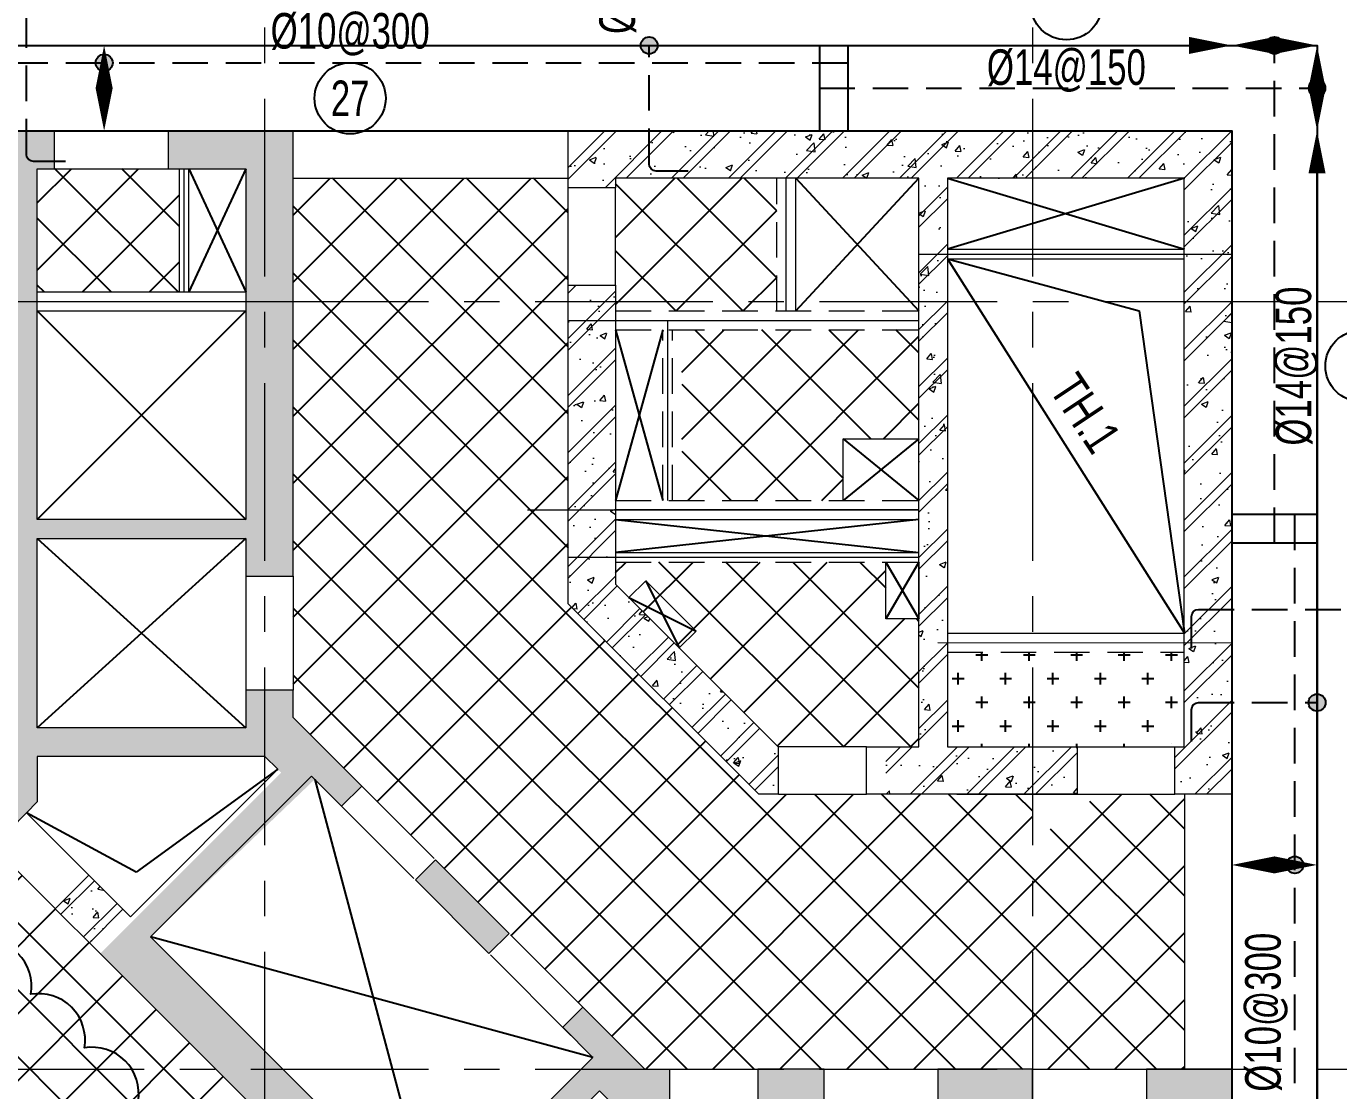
# Model space of a CAD drawing. Extents: x 475529 to 721982, y 1293854 to 1371032.
# Drawn here: x 663283 to 677128, y 1334061 to 1345291 of the extents above; entities that cross this region are included whole.
import ezdxf
from ezdxf.enums import TextEntityAlignment as Align

# ---------------------------------------------------------------- set-up
doc = ezdxf.new("R2010")
doc.units = 0
doc.header["$LTSCALE"] = 1500
doc.header["$MEASUREMENT"] = 0
doc.linetypes.add('CENTER', pattern=[2, 1.25, -0.25, 0.25, -0.25])
doc.linetypes.add('HIDDEN', pattern=[0.375, 0.25, -0.125])
for name, color, linetype, lineweight in [('CDC- COT', 3, 'Continuous', 0), ('CDC- DAM', 3, 'Continuous', 5), ('CDC- TRUC', 5, 'CENTER', 15), ('Dim', 8, 'Continuous', 15)]:
    doc.layers.add(name, color=color, linetype=linetype, lineweight=lineweight)
for name, color, linetype in [('CHI', 1, 'Continuous'), ('KCS_CHI', 1, 'Continuous'), ('KCS_HATCH', 253, 'Continuous'), ('KCS_STEEL_TOP', 4, 'HIDDEN'), ('KCS_TEXT', 2, 'Continuous'), ('KCS_TEXT_SOTHEP', 2, 'Continuous'), ('KCS_TEXT_THEP', 2, 'Continuous')]:
    doc.layers.add(name, color=color, linetype=linetype)
doc.layers.add('KCS_Change 13.08.2018', color=242, linetype='Continuous', plot=False)
doc.layers.add('KCS_KHONG_IN', color=87, linetype='Continuous', plot=False)
doc.styles.add('KCS_SMTEXT', font='arial.ttf', dxfattribs={"width": 0.7})
pattern_1 = [(50, (-50871.1, -527186.5), (717.2602, -62.7521), [75, -825]), (355, (-50871.1, -527186.5), (-138.7513, 752.1921), [60, -660]), (100.4514, (-50811.3, -527191.7), (578.5094, 689.4395), [63.7402, -701.1421]), (46.1842, (-50871.1, -526986.5), (1067.241, -165.519), [112.5, -1237.5]), (96.6356, (-50782.2, -527000.3), (934.6627, 974.118), [95.6103, -1051.713]), (351.1842, (-50871.1, -526986.5), (934.662, 974.1186), [90, -990]), (21, (-50771.1, -527036.5), (596.907, -402.6189), [75, -825]), (326, (-50771.1, -527036.5), (243.3153, 725.15), [60, -660]), (71.4514, (-50721.35, -527070.05), (840.2226, 322.5305), [63.7402, -701.1421]), (37.5, (-50871.1, -527186.5), (12.15986, 332.89385), [0, -652, 0, -670, 0, -662.5]), (7.5, (-50871.1, -527186.5), (263.06954, 394.4117), [0, -382, 0, -637, 0, -252.5]), (327.5, (-51094.1, -527186.5), (533.82244, -22.55487), [0, -250, 0, -780, 0, -1035]), (317.5, (-51194.1, -527186.5), (583.1862, 100.105), [0, -325, 0, -518, 0, -735]), (45, (-50871.1, -527186.5), (-300.5204, 300.5204), []), (45, (-50871.1, -527064), (-300.5204, 300.5204), [])]
pattern_2 = [(45, (-207129.37, 168841.7), (-353.5534, 353.5534), []), (135, (-207129.37, 168841.7), (-353.5534, -353.5534), [])]

# ---------------------------------------------------------------- blocks, each defined once
blk = doc.blocks.new('1212121212121121')
at = {"layer": 'CDC- COT'}
h = blk.add_hatch(dxfattribs=at)
h.set_pattern_fill('BT-01', color=8, scale=100, angle=-135, pattern_type=2)
h.set_pattern_definition([(275, (22823.9, 398727.23), (-551.552, -462.8071), [75, -825]), (220, (22823.9, 398727.2), (629.9922, -433.7681), [60, -660]), (325.4514, (22777.9, 398688.7), (78.4395, -896.5753), [63.7402, -701.1421]), (271.1842, (22965.3, 398585.8), (-871.693, -637.6138), [112.5, -1237.5]), (321.6356, (22892.7, 398532.7), (27.899, -1349.7117), [95.6103, -1051.713]), (216.1842, (22965.3, 398585.8), (27.9, -1349.7117), [90, -990]), (246, (22859.23, 398550.46), (-706.7716, -137.3825), [75, -825]), (191, (22859.2, 398550.46), (340.7086, -684.8084), [60, -660]), (296.4514, (22800.3, 398539), (-366.0636, -822.1906), [63.7402, -701.1421]), (262.5, (22823.88, 398727.23), (226.79319, -243.98982), [0, -652, 0, -670, 0, -662.5]), (232.5, (22823.88, 398727.23), (92.87294, -464.90945), [0, -382, 0, -637, 0, -252.5]), (192.5, (22981.56, 398884.92), (-393.41817, -361.52076), [0, -250, 0, -780, 0, -1035]), (182.5, (23052.27, 398955.63), (-341.59, -483.1598), [0, -325, 0, -518, 0, -735]), (270, (22823.88, 398727.23), (425, 2e-10), []), (270, (22910.5, 398640.6), (425, 2e-10), [])])
h.paths.add_polyline_path([(132095, 117944), (132095, 117644), (132985, 117644), (132985, 120844), (132485, 120844), (132485, 117944)])
h.paths.add_polyline_path([(124685, 120836), (124185, 120844), (124185, 117644), (125495, 117644), (125495, 117944), (124685, 117944)])
h = blk.add_hatch(dxfattribs=at)
h.set_pattern_fill('BT-01', color=8, scale=100, angle=-135, pattern_type=2)
h.set_pattern_definition([(275, (424734.6, 67625.5), (-551.552, -462.8071), [75, -825]), (220, (424734.6, 67625.5), (629.9922, -433.7681), [60, -660]), (325.4514, (424688.64, 67586.95), (78.4395, -896.5753), [63.7402, -701.1421]), (271.1842, (424876, 67484.1), (-871.693, -637.6138), [112.5, -1237.5]), (321.6356, (424803.4, 67431), (27.899, -1349.7117), [95.6103, -1051.713]), (216.1842, (424876, 67484.1), (27.9, -1349.7117), [90, -990]), (246, (424769.96, 67448.75), (-706.7716, -137.3825), [75, -825]), (191, (424769.96, 67448.75), (340.7086, -684.8084), [60, -660]), (296.4514, (424711.06, 67437.3), (-366.0636, -822.1906), [63.7402, -701.1421]), (262.5, (424734.6, 67625.52), (226.79319, -243.98982), [0, -652, 0, -670, 0, -662.5]), (232.5, (424734.6, 67625.52), (92.87294, -464.90945), [0, -382, 0, -637, 0, -252.5]), (192.5, (424892.29, 67783.2), (-393.41817, -361.52076), [0, -250, 0, -780, 0, -1035]), (182.5, (424963, 67853.9), (-341.59, -483.1598), [0, -325, 0, -518, 0, -735]), (270, (424734.6, 67625.52), (425, 2e-10), []), (270, (424821.2, 67538.9), (425, 2e-10), [])])
h.paths.add_polyline_path([(129785, 117944), (129395, 117944), (129395, 117644), (130895, 117644), (130895, 117944), (130085, 117944), (130085, 120844), (129785, 120844)])
h.paths.add_polyline_path([(127085, 117944), (126695, 117944), (126695, 117644), (128195, 117644), (128195, 117944), (127441, 117944), (127385, 117944), (127385, 120844), (127110, 120844)])
h = blk.add_hatch(dxfattribs=at)
h.set_pattern_fill('BT-01', color=8, scale=100, angle=-135, pattern_type=2)
h.set_pattern_definition([(275, (419685.1, 69532.4), (-551.552, -462.8071), [75, -825]), (220, (419685.1, 69532.4), (629.9922, -433.7681), [60, -660]), (325.4514, (419639.15, 69493.86), (78.4395, -896.5753), [63.7402, -701.1421]), (271.1842, (419826.5, 69391), (-871.693, -637.6138), [112.5, -1237.5]), (321.6356, (419753.9, 69337.9), (27.899, -1349.7117), [95.6103, -1051.713]), (216.1842, (419826.5, 69391), (27.9, -1349.7117), [90, -990]), (246, (419720.46, 69355.65), (-706.7716, -137.3825), [75, -825]), (191, (419720.5, 69355.65), (340.7086, -684.8084), [60, -660]), (296.4514, (419661.6, 69344.2), (-366.0636, -822.1906), [63.7402, -701.1421]), (262.5, (419685.1, 69532.42), (226.79319, -243.98982), [0, -652, 0, -670, 0, -662.5]), (232.5, (419685.1, 69532.42), (92.87294, -464.90945), [0, -382, 0, -637, 0, -252.5]), (192.5, (419842.8, 69690.1), (-393.41817, -361.52076), [0, -250, 0, -780, 0, -1035]), (182.5, (419913.5, 69760.8), (-341.59, -483.1598), [0, -325, 0, -518, 0, -735]), (270, (419685.1, 69532.42), (425, 2e-10), []), (270, (419771.73, 69445.8), (425, 2e-10), [])])
h.paths.add_polyline_path([(124685, 119794), (124685, 119594), (125230, 119594), (125230, 119794)])
h = blk.add_hatch(dxfattribs=at)
h.set_pattern_fill('BT-01', color=8, scale=100, angle=-135, pattern_type=2)
h.set_pattern_definition([(275, (421791.76, 69538.77), (-551.552, -462.8071), [75, -825]), (220, (421791.8, 69538.8), (629.9922, -433.7681), [60, -660]), (325.4514, (421745.8, 69500.2), (78.4395, -896.5753), [63.7402, -701.1421]), (271.1842, (421933.2, 69397.35), (-871.693, -637.6138), [112.5, -1237.5]), (321.6356, (421860.5, 69344.2), (27.899, -1349.7117), [95.6103, -1051.713]), (216.1842, (421933.2, 69397.3), (27.9, -1349.7117), [90, -990]), (246, (421827.1, 69362), (-706.7716, -137.3825), [75, -825]), (191, (421827.1, 69362), (340.7086, -684.8084), [60, -660]), (296.4514, (421768.2, 69350.54), (-366.0636, -822.1906), [63.7402, -701.1421]), (262.5, (421791.76, 69538.77), (226.79319, -243.98982), [0, -652, 0, -670, 0, -662.5]), (232.5, (421791.76, 69538.77), (92.87294, -464.90945), [0, -382, 0, -637, 0, -252.5]), (192.5, (421949.45, 69696.45), (-393.41817, -361.52076), [0, -250, 0, -780, 0, -1035]), (182.5, (422020.16, 69767.16), (-341.59, -483.1598), [0, -325, 0, -518, 0, -735]), (270, (421791.76, 69538.77), (425, 2e-10), []), (270, (421878.4, 69452.15), (425, 2e-10), [])])
h.paths.add_polyline_path([(127385, 119794), (127435, 119794), (127121, 119794), (127085, 119794), (126960, 119794), (126960, 119594), (127085, 119594), (127147, 119594), (127329, 119594), (127385, 119594), (127930, 119594), (127930, 119794)])
h = blk.add_hatch(dxfattribs=at)
h.set_pattern_fill('BT-01', color=8, scale=100, angle=-135, pattern_type=2)
h.set_pattern_definition([(275, (424527.54, 69533.95), (-551.552, -462.8071), [75, -825]), (220, (424527.54, 69533.95), (629.9922, -433.7681), [60, -660]), (325.4514, (424481.6, 69495.4), (78.4395, -896.5753), [63.7402, -701.1421]), (271.1842, (424669, 69392.5), (-871.693, -637.6138), [112.5, -1237.5]), (321.6356, (424596.3, 69339.4), (27.899, -1349.7117), [95.6103, -1051.713]), (216.1842, (424669, 69392.5), (27.9, -1349.7117), [90, -990]), (246, (424562.9, 69357.2), (-706.7716, -137.3825), [75, -825]), (191, (424562.9, 69357.2), (340.7086, -684.8084), [60, -660]), (296.4514, (424504, 69345.7), (-366.0636, -822.1906), [63.7402, -701.1421]), (262.5, (424527.54, 69533.95), (226.79319, -243.98982), [0, -652, 0, -670, 0, -662.5]), (232.5, (424527.54, 69533.95), (92.87294, -464.90945), [0, -382, 0, -637, 0, -252.5]), (192.5, (424685.22, 69691.63), (-393.41817, -361.52076), [0, -250, 0, -780, 0, -1035]), (182.5, (424755.93, 69762.34), (-341.59, -483.1598), [0, -325, 0, -518, 0, -735]), (270, (424527.54, 69533.95), (425, 2e-10), []), (270, (424614.16, 69447.33), (425, 2e-10), [])])
h.paths.add_polyline_path([(129785, 119594), (129785, 119553), (130085, 119553), (130085, 119594), (130630, 119594), (130630, 119794), (130085, 119794), (130085, 119835), (129785, 119835), (129785, 119794), (129660, 119794), (129660, 119594)])
h = blk.add_hatch(dxfattribs=at)
h.set_pattern_fill('BT-01', color=8, scale=100, angle=-135, pattern_type=2)
h.set_pattern_definition([(275, (426917.23, 69507.64), (-551.552, -462.8071), [75, -825]), (220, (426917.2, 69507.64), (629.9922, -433.7681), [60, -660]), (325.4514, (426871.3, 69469.1), (78.4395, -896.5753), [63.7402, -701.1421]), (271.1842, (427058.65, 69366.2), (-871.693, -637.6138), [112.5, -1237.5]), (321.6356, (426986, 69313.1), (27.899, -1349.7117), [95.6103, -1051.713]), (216.1842, (427058.7, 69366.2), (27.9, -1349.7117), [90, -990]), (246, (426952.6, 69330.86), (-706.7716, -137.3825), [75, -825]), (191, (426952.6, 69330.9), (340.7086, -684.8084), [60, -660]), (296.4514, (426893.7, 69319.4), (-366.0636, -822.1906), [63.7402, -701.1421]), (262.5, (426917.23, 69507.64), (226.79319, -243.98982), [0, -652, 0, -670, 0, -662.5]), (232.5, (426917.23, 69507.64), (92.87294, -464.90945), [0, -382, 0, -637, 0, -252.5]), (192.5, (427074.92, 69665.33), (-393.41817, -361.52076), [0, -250, 0, -780, 0, -1035]), (182.5, (427145.63, 69736.04), (-341.59, -483.1598), [0, -325, 0, -518, 0, -735]), (270, (426917.23, 69507.64), (425, 2e-10), []), (270, (427003.85, 69421), (425, 2e-10), [])])
h.paths.add_polyline_path([(132985, 119809), (132985, 119527), (133077, 119527), (133077, 119809)])
h.paths.add_polyline_path([(132485, 119594), (132485, 119794), (132360, 119794), (132360, 119594)])
for p, q in [((124685, 120844), (124185, 120844)), ((127085, 120844), (127085, 119794)), ((127385, 120844), (127085, 120844)), ((127385, 120844), (127385, 119794)), ((129785, 120844), (129785, 119794)), ((130085, 120844), (129785, 120844)), ((130085, 120844), (130085, 119794)), ((132485, 120844), (132985, 120844)), ((124685, 119794), (125230, 119794)), ((125230, 119794), (125230, 119594)), ((126960, 119795), (126960, 119594)), ((126960, 119794), (127085, 119794)), ((127385, 119794), (127930, 119794)), ((127930, 119794), (127930, 119594)), ((129660, 119794), (129785, 119794)), ((129660, 119794), (129660, 119594)), ((130085, 119794), (130630, 119794)), ((130630, 119794), (130630, 119594)), ((132360, 119794), (132485, 119794)), ((132360, 119794), (132360, 119594)), ((124685, 119594), (125230, 119594)), ((126960, 119594), (127085, 119594)), ((127085, 119594), (127085, 117944)), ((127385, 119594), (127385, 117944)), ((127385, 119594), (127930, 119594)), ((129660, 119594), (129785, 119594)), ((129785, 119594), (129785, 117944)), ((130085, 119594), (130085, 117944)), ((130085, 119594), (130630, 119594)), ((132360, 119594), (132485, 119594)), ((129785, 117944), (129395, 117944)), ((130895, 117944), (130085, 117944)), ((124685, 117644), (124185, 117644))]:
    blk.add_line(p, q, dxfattribs=at)
for points in [[(124685, 119594), (124685, 117944), (125495, 117944), (125495, 117644), (124685, 117644), (124185, 117644), (124185, 120844)], [(124685, 120844), (124685, 119794)], [(132985, 120844), (132985, 117644), (132095, 117644), (132095, 117944), (132485, 117944), (132485, 119594)], [(132485, 119794), (132485, 120844)], [(127441, 117944), (128195, 117944), (128195, 117644), (126695, 117644), (126695, 117944), (127085, 117944)], [(127385, 117944), (127441, 117944)], [(130281, 117944), (130895, 117944), (130895, 117644), (129395, 117644), (129395, 117944), (129785, 117944)], [(130085, 117944), (130281, 117944)]]:
    blk.add_lwpolyline(points, dxfattribs=at)
blk = doc.blocks.new('cot vach loi tang 3 new')
at = {"layer": 'CDC- COT'}
h = blk.add_hatch(dxfattribs=at)
h.set_pattern_fill('BT-01', color=8, scale=100, pattern_type=2)
h.set_pattern_definition(pattern_1)
h.paths.add_polyline_path([(77272, -250323), (77484, -250111), (76707, -249334), (76495, -249546)], flags=17)
h.paths.add_polyline_path([(82007, -251543), (82007, -252043), (83007, -252043), (83007, -251543)])
h.paths.add_polyline_path([(67107, -241943), (69407, -241943), (69407, -244593), (68807, -244593), (68807, -244893), (70157, -244893), (70157, -244593), (69707, -244593), (69707, -241943), (69957, -241943), (69957, -241643), (66507, -241643), (66507, -244893), (67557, -244893), (67557, -244593), (67107, -244593), (67107, -244593)])
h.paths.add_polyline_path([(74707, -242043), (74707, -245743), (72507, -245743), (72507, -242043), (72687, -242043), (72687, -241643), (69976, -241643), (69969, -241943), (72007, -241943), (72007, -244593), (71407, -244593), (71407, -244893), (72007, -244893), (72007, -248517), (71686, -248839), (72040, -249192), (72507, -248724), (72507, -248243), (74909, -248243), (75080, -248414), (73171, -250323), (76530, -253682), (78439, -251773), (78709, -252043), (79177, -252043), (79177, -251543), (78916, -251543), (78262, -250889), (78050, -251101), (78368, -251419), (76671, -253117), (73701, -250147), (75434, -248485), (75717, -248768), (75929, -248556), (75207, -247834), (75207, -247543), (74707, -247543), (74707, -247943), (72507, -247943), (72507, -245943), (74707, -245943), (74707, -246343), (75207, -246343), (75207, -241643), (73887, -241643), (73887, -242043)])
h.paths.add_polyline_path([(78156, -254743), (84807, -254743), (84807, -255343), (85107, -255343), (85107, -251543), (84207, -251543), (84207, -252043), (84607, -252043), (84607, -254243), (80407, -254243), (80407, -252043), (80807, -252043), (80807, -251543), (80107, -251543), (80107, -254243), (77798, -254243), (77541, -253986), (77187, -254340), (77909, -255061)])
h = blk.add_hatch(dxfattribs=at)
h.set_pattern_fill('BT-01', color=8, scale=100, pattern_type=2)
h.set_pattern_definition(pattern_1)
h.paths.add_polyline_path([(81807, -248143), (81457, -248143), (81457, -248643), (83477, -248643), (83477, -248143), (82107, -248143), (82107, -242143), (84607, -242143), (84607, -248143), (84507, -248143), (84507, -248643), (85107, -248643), (85107, -241643), (78107, -241643), (78107, -242243), (78607, -242243), (78607, -242143), (81807, -242143)])
h.paths.add_polyline_path([(80324, -248643), (80324, -248143), (78607, -246426), (78607, -243273), (78107, -243273), (78107, -246633), (80117, -248643)], flags=17)
h = blk.add_hatch(dxfattribs=at)
h.set_pattern_fill('BT-01', color=8, scale=100, pattern_type=2)
h.set_pattern_definition(pattern_1)
h.paths.add_polyline_path([(73051, -249496), (72697, -249850), (73136, -250288), (73489, -249935)])
for p, q in [((73051, -249496), (72697, -249850)), ((73489, -249935), (73051, -249496)), ((72697, -249850), (73136, -250288))]:
    blk.add_line(p, q, dxfattribs=at)
for points in [[(73701, -250147), (75399, -248450), (75717, -248768), (75929, -248556), (75207, -247834), (75207, -247543), (74707, -247543), (74707, -247943), (72507, -247943), (72507, -245943), (74707, -245943), (74707, -246343), (75207, -246343), (75207, -241643), (73887, -241643), (73887, -242043), (74707, -242043), (74707, -243443), (74707, -243443), (74707, -243743), (74707, -243743), (74707, -245743), (72507, -245743), (72507, -243743), (72507, -243743), (72507, -243443), (72507, -243443), (72507, -242043), (72687, -242043), (72687, -241643), (71157, -241643)], [(83477, -248643), (81254, -248643), (81254, -248143), (81807, -248143), (81807, -242143), (78607, -242143), (78607, -242243), (78107, -242243), (78107, -241643), (85107, -241643), (85107, -248643), (84507, -248643), (84507, -248143), (84607, -248143), (84607, -242143), (82107, -242143), (82107, -248143), (83477, -248143)], [(83477, -248143), (83477, -248643), (81254, -248643), (81254, -248143), (81807, -248143), (81807, -242143), (78607, -242143), (78607, -242243), (78107, -242243), (78107, -241643), (85107, -241643), (85107, -248643), (84507, -248643), (84507, -248143), (84607, -248143), (84607, -242143), (82107, -242143), (82107, -248143), (83477, -248143)], [(73489, -249935), (75045, -248379), (74909, -248243), (72507, -248243), (72507, -248724), (72393, -248839), (72393, -248839), (72040, -249192)], [(76495, -249546), (76707, -249334), (77484, -250111), (77272, -250323), (76495, -249546)], [(73701, -250147), (76671, -253117), (78368, -251419), (78050, -251101), (78262, -250889), (78916, -251543), (79177, -251543), (79177, -252043), (78709, -252043), (78439, -251773), (76530, -253682), (73136, -250288)], [(85107, -254743), (85107, -254714), (85107, -251543), (84207, -251543), (84207, -252043), (84607, -252043), (84607, -254243), (80407, -254243), (80407, -252043), (80807, -252043), (80807, -251543), (80107, -251543), (80107, -252043), (80107, -254243), (77949, -254243), (77798, -254243), (77541, -253986), (77187, -254340), (77909, -255061)]]:
    blk.add_lwpolyline(points, dxfattribs=at)
for points in [[(80324, -248643), (80117, -248643), (78107, -246633), (78107, -243273), (78607, -243273), (78607, -246426), (80324, -248143), (80324, -248143)], [(80324, -248643), (80117, -248643), (78107, -246633), (78107, -243273), (78607, -243273), (78607, -246426), (80324, -248143), (80324, -248143)], [(82007, -251543), (82007, -252043), (83007, -252043), (83007, -251543)], [(82007, -251543), (82007, -252043), (83007, -252043), (83007, -251543)]]:
    blk.add_lwpolyline(points, close=True, dxfattribs=at)
at = {"layer": 'KCS_Change 13.08.2018'}
blk.add_lwpolyline([(72353, -261075, 0.520567), (72929, -261596, 0.520567), (73484, -261020, 0.520567), (74039, -260444, 0.520567), (74594, -259868, 0.520567), (75149, -259292, 0.520567), (75704, -258716, 0.520567), (76259, -258140, 0.520567), (76814, -257564, 0.520567), (77369, -256988, 0.520567), (77924, -256411, 0.520567), (77530, -255844, 0.520567), (76964, -255278, 0.520567), (76398, -254713, 0.520567), (75833, -254147, 0.520567), (75267, -253581, 0.520567), (74701, -253016, 0.520567), (74136, -252450, 0.520567), (73570, -251884, 0.520567), (73004, -251319, 0.520567), (72439, -250753, 0.520567), (71873, -250187, 0.520567)], format="xyb", dxfattribs=at)
at = {"rotation": 134.9999999999783}
blk.add_blockref('1212121212121121', (247211, -261383), dxfattribs=at)
blk = doc.blocks.new('MBT04')
at = {"layer": 'KCS_HATCH'}
h = blk.add_hatch(dxfattribs=at)
h.set_pattern_fill('ANSI37', color=164, scale=4000)
h.set_pattern_definition(pattern_2)
h.paths.add_polyline_path([(30300, 32499.3), (31800, 32499.3), (31800, 33799.3), (31720, 33799.3), (30480, 33799.3), (30300, 33799.3)])
h = blk.add_hatch(dxfattribs=at)
h.set_pattern_fill('ANSI37', color=164, scale=4000)
h.set_pattern_definition(pattern_2)
h.paths.add_polyline_path([(35900, 33599.3), (35900, 33699.3), (33000, 33699.3), (33000, 32399.3), (35900, 32399.3), (35900, 32399.3)])
h.paths.add_polyline_path([(40800, 26696.4), (37406.1, 24299.3), (37800, 24299.3), (38550, 24299.3), (39850, 24299.3), (40800, 24299.3)])
h.paths.add_polyline_path([(42400, 27199.3), (42300, 27199.3), (41512, 27199.3), (40800, 26696.4), (40800, 24299.3), (42050, 24299.3), (42400, 24299.3)])
h.paths.add_polyline_path([(33000, 28007.9), (34485.1, 26522.8), (35291.2, 25716.7), (36139.8, 24868.2), (36139.8, 24868.2), (36708.7, 24299.3), (37406.1, 24299.3), (40800, 26696.4), (40800, 27199.3), (37909.9, 27199.3), (35900, 29209.2), (35900, 32399.3), (33000, 32399.3)])
h = blk.add_hatch(dxfattribs=at)
h.set_pattern_fill('ANSI37', color=164, scale=4000)
h.set_pattern_definition([(45, (-207029.37, 168841.7), (-353.5534, 353.5534), []), (135, (-207029.37, 168841.7), (-353.5534, -353.5534), [])])
h.paths.add_polyline_path([(38200, 32299.3), (38200, 32399.3), (36400, 32399.3), (36400, 32299.3)])
h.paths.add_polyline_path([(38100, 32399.3), (38100, 33699.3), (36400, 33699.3), (36400, 32399.3)])
h.paths.add_polyline_path([(37100, 30299.3), (38800, 30299.3), (38800, 30949.3), (39600, 30949.3), (39600, 32099.3), (37100, 32099.3)])
h.paths.add_polyline_path([(39250, 29049.3), (39250, 29649.3), (36400, 29649.3), (36400, 29416.3), (38117, 27699.3), (39600, 27699.3), (39600, 29049.3)])
h = blk.add_hatch(dxfattribs=at)
h.set_pattern_fill('CROSS', color=164, scale=1000)
h.set_pattern_definition([(0, (-28948.7, -1500091.45), (250, 250), [125, -375]), (90, (-28886.2, -1500153.95), (-250, 250), [125, -375])])
h.paths.add_polyline_path([(42400, 28699.3), (40800, 28699.3), (40800, 27699.3), (42219.9, 27699.3), (42400, 27826.5)])
h.paths.add_polyline_path([(40800, 28699.3), (39900, 28699.3), (39900, 27699.3), (40800, 27699.3)])
h = blk.add_hatch(dxfattribs=at)
h.set_pattern_fill('ANSI37', color=164, scale=4000)
h.set_pattern_definition([(45, (-207129.37, 171101.7), (-353.5534, 353.5534), []), (135, (-207129.37, 171101.7), (-353.5534, -353.5534), [])])
h.paths.add_polyline_path([(30963.7, 25518.7), (30490, 25992.5), (29832.4, 26650.1), (28135.3, 24953), (28559.6, 24528.8), (28718.4, 24370), (32141.9, 24340.5)])
h.paths.add_polyline_path([(32788.2, 23694.3), (32141.9, 24340.5), (28718.4, 24370), (29478.8, 23609.5), (30473.6, 22614.7), (31092.1, 21996.2), (32700, 23235.3)])
h.paths.add_polyline_path([(32788.2, 23694.3), (32700, 23235.3), (33008.5, 23474)])
h.paths.add_polyline_path([(34322.5, 22160), (33008.5, 23474), (32700, 23235.3), (32770.7, 20317.6), (33261.8, 19826.5), (33650.8, 19437.6), (35347.8, 21134.7), (34872.4, 21610)])
h.paths.add_polyline_path([(32700, 23235.3), (31092.1, 21996.2), (31307.6, 21780.7), (32307.2, 20781.1), (32770.7, 20317.6)])
at = {"layer": 'CDC- DAM'}
for p, q in [((30480, 34199.3), (31680, 34199.3)), ((33000, 34199.3), (35900, 34199.3)), ((30480, 33799.3), (31680, 33799.3)), ((31800, 32499.3), (31800, 33799.3)), ((31900, 32499.3), (31900, 33799.3)), ((33000, 33699.3), (35900, 33699.3)), ((38300, 32299.3), (38300, 33699.3)), ((35900, 32569.3), (35900, 33599.3)), ((36400, 32569.3), (36400, 33599.3)), ((39900, 32949.3), (42400, 32949.3)), ((39900, 32849.3), (42400, 32849.3)), ((30300, 32499.3), (32500, 32499.3)), ((30300, 32299.3), (32500, 32299.3)), ((38800, 30949.3), (39600, 30949.3)), ((38800, 30299.3), (38800, 30949.3)), ((36400, 30099.3), (39600, 30099.3)), ((36400, 29749.3), (39600, 29749.3)), ((32500, 29499.3), (32500, 28299.3)), ((33000, 29499.3), (33000, 28299.3)), ((36541.4, 29274.8), (36718.2, 29451.6)), ((36718.2, 29451.6), (37248.5, 28921.3)), ((37071.8, 28744.5), (37248.5, 28921.3)), ((39900, 28899.3), (42400, 28899.3)), ((39047, 27699.3), (38117, 27699.3)), ((40000, 27699.3), (42300, 27699.3)), ((33636.6, 27371.3), (34485.1, 26522.8)), ((33424.5, 27159.2), (34273, 26310.7)), ((38117, 27199.3), (39047, 27199.3)), ((40000, 27199.3), (42300, 27199.3)), ((42400, 27199.3), (42400, 24299.3)), ((42900, 27199.3), (42900, 24299.3)), ((30185.9, 27003.6), (30843.5, 26346)), ((29832.4, 26650.1), (30490, 25992.5)), ((35291.2, 25716.7), (36139.8, 24868.2)), ((35079.1, 25504.6), (35927.6, 24656)), ((36970, 24299.3), (37900, 24299.3)), ((38600, 24299.3), (39800.7, 24299.3)), ((40800, 24299.3), (42000, 24299.3))]:
    blk.add_line(p, q, dxfattribs=at)
at = {"layer": 'CDC- DAM', "linetype": 'HIDDEN'}
for p, q in [((38100, 32299.3), (38100, 33699.3)), ((36400, 32299.3), (39600, 32299.3)), ((36400, 32099.3), (39600, 32099.3)), ((36900, 30299.3), (36900, 32099.3)), ((37000, 30299.3), (37000, 32099.3)), ((36400, 30299.3), (39600, 30299.3)), ((36400, 29649.3), (39600, 29649.3)), ((39900, 28699.3), (42400, 28699.3))]:
    blk.add_line(p, q, dxfattribs=at)
at = {"layer": 'CDC- DAM'}
blk.add_lwpolyline([(39250, 29649.3), (39600, 29649.3), (39600, 29049.3), (39250, 29049.3)], close=True, dxfattribs=at)
at = {"layer": 'CDC- TRUC'}
for p, q in [((40800, -3337), (40800, 53925.2)), ((32700, -3337), (32700, 53023.7)), ((-3448.4, 32400), (62778.1, 32400)), ((-3448.4, 24300), (62778.1, 24300))]:
    blk.add_line(p, q, dxfattribs=at)
at = {"layer": 'CDC- TRUC', "ltscale": 5}
for p, q in [((31850, 32499.3), (31850, 33799.3)), ((38200, 32299.3), (38200, 33699.3)), ((39600, 32899.3), (42900, 32899.3)), ((30300, 32399.3), (33050.1, 32399.3)), ((35900, 32199.3), (39600, 32199.3)), ((36950, 30299.3), (36950, 32199.3)), ((35470.4, 30199.3), (39600, 30199.3)), ((39600, 30199.3), (36400, 30199.3)), ((39600, 29699.3), (35900, 29699.3)), ((39800, 28799.3), (42900, 28798))]:
    blk.add_line(p, q, dxfattribs=at)
at = {"layer": 'CHI', "color": 1}
for p, q in [((31900, 33799.3), (32500, 32499.3)), ((32500, 33799.3), (31900, 32499.3)), ((38300, 33699.3), (39600, 32299.3)), ((38300, 32299.3), (39600, 33699.3)), ((39900, 33699.3), (42400, 32949.3)), ((42400, 33699.3), (39900, 32949.3)), ((39900, 32849.3), (41921.6, 32299.7)), ((39900, 32849.3), (42400, 28899.3)), ((32500, 32299.3), (30300, 30099.3)), ((30300, 32299.3), (32500, 30099.3)), ((41921.6, 32299.7), (42400, 28899.3)), ((36900, 32099.3), (36400, 30299.3)), ((36400, 32099.3), (36900, 30299.3)), ((38800, 30949.3), (39600, 30299.3)), ((39600, 30949.3), (38800, 30299.3)), ((36400, 30099.3), (39600, 29749.3)), ((39600, 30099.3), (36400, 29749.3)), ((30300, 29899.3), (32500, 27899.3)), ((32500, 29899.3), (30300, 27899.3)), ((39250, 29649.3), (39600, 29049.3)), ((39600, 29649.3), (39250, 29049.3)), ((36718.2, 29451.6), (37071.8, 28744.5)), ((36541.4, 29274.8), (37248.5, 28921.3)), ((32837.6, 27463.3), (31344.2, 26379)), ((33226.5, 27357.2), (34463.9, 22725.6)), ((31344.2, 26379), (30185.9, 27003.6)), ((36161, 24422.7), (31494.1, 25695.5))]:
    blk.add_line(p, q, dxfattribs=at)
blk.add_blockref('cot vach loi tang 3 new', (-42207.4, 275842.2))
at = {"layer": 'KCS_TEXT', "color": 2, "style": 'KCS_SMTEXT', "width": 0.75}
blk.add_text('TH.1', height=375, rotation=303.67817, dxfattribs=at).set_placement((41199.8, 31117), align=Align.CENTER)
blk = doc.blocks.new('KCS_MuiTenRaiThep')
blk.add_lwpolyline([(0, 0, 0, 1.2, 0), (3, 0, 1.2, 1.2, 0)], format="xyseb")
blk = doc.blocks.new('KCS_ChamRaiThep')
h = blk.add_hatch(color=256)
h.dxf.hatch_style = 1
h.paths.add_polyline_path([(0.6, 0, 1), (-0.6, 0, 1)])
blk.add_circle((0, 0), 0.6)

msp = doc.modelspace()

# ---------------------------------------------------------------- linework, layer by layer
at = {"layer": 'KCS_CHI', "color": 1}
for points in [[(657729.8, 1345088.8), (675669.8, 1345088.8)], [(676329.8, 1345088.6), (676569.8, 1345088.6)], [(664104.6, 1344519), (664104.6, 1344759.1)], [(676899.8, 1344519), (676899.8, 1344758.8)], [(676899.3, 1325919), (676899.3, 1343859)], [(676329.8, 1336443.2), (676569.3, 1336443.2)]]:
    msp.add_lwpolyline(points, dxfattribs=at)
at = {"layer": 'KCS_KHONG_IN'}
for p, q in [((671649.8, 1345089), (671649.8, 1344189)), ((671949.8, 1345089), (671949.8, 1344189)), ((676899.8, 1340139.1), (675999.8, 1340139.1)), ((676899.8, 1339839), (675999.8, 1339839))]:
    msp.add_line(p, q, dxfattribs=at)
for points in [[(656499.8, 1334289), (656499.8, 1345089), (676899.8, 1345089), (676899.8, 1324689), (666099.8, 1324689)], [(657399.8, 1334289), (657399.8, 1344189), (675999.8, 1344189), (675999.8, 1325589), (666099.8, 1325589)]]:
    msp.add_lwpolyline(points, dxfattribs=at)
at = {"layer": 'KCS_STEEL_TOP'}
for points in [[(663697.4, 1343864.1), (663359.9, 1343864.1), (663331.2, 1343869.8), (663306.8, 1343886), (663290.6, 1343910.3), (663284.9, 1343939.1), (663284.9, 1358239), (663290.6, 1358267.8), (663306.8, 1358292.1), (663331.2, 1358308.3), (663359.9, 1358314), (663697.4, 1358314)], [(670266, 1343764.1), (669928.5, 1343764.1), (669899.8, 1343769.8), (669875.5, 1343786), (669859.2, 1343810.3), (669853.5, 1343839.1), (669853.5, 1345089)], [(676449.8, 1339839), (676449.8, 1345089)], [(661449.8, 1344905.8), (671949.8, 1344905.8)], [(671649.8, 1344639.1), (676899.8, 1344639.1)], [(676665.7, 1329639.1), (676665.7, 1340139.1)], [(675574.8, 1338726.6), (675574.8, 1339064.1), (675580.5, 1339092.8), (675596.8, 1339117.1), (675621.1, 1339133.3), (675649.8, 1339139.1), (690049.8, 1339139.1), (690078.5, 1339133.3), (690102.9, 1339117.1), (690119.1, 1339092.8), (690124.8, 1339064.1), (690124.8, 1338726.6)], [(675574.8, 1337743.6), (675574.8, 1338081.1), (675580.5, 1338109.8), (675596.8, 1338134.1), (675621.1, 1338150.4), (675649.8, 1338156.1), (676899.8, 1338156.1)]]:
    msp.add_lwpolyline(points, dxfattribs=at)
at = {"layer": 'KCS_TEXT_SOTHEP', "color": 1}
for centre in [(674255.3, 1345523.4), (666699.8, 1344530.8), (677362.5, 1341706.2)]:
    msp.add_circle(centre, 375, dxfattribs=at)

# ---------------------------------------------------------------- block references
at = {"layer": 'Dim'}
msp.add_blockref('MBT04', (633099.8, 1309989), dxfattribs=at)
at = {"layer": 'KCS_CHI', "yscale": 150, "zscale": 150}
for name, p, xscale, rotation in [('KCS_MuiTenRaiThep', (664104.6, 1345089), 150, 270), ('KCS_MuiTenRaiThep', (675999.8, 1345088.8), 150, 179.9999999999998), ('KCS_MuiTenRaiThep', (676899.8, 1345088.6), 150, 179.9999999999998), ('KCS_MuiTenRaiThep', (676899.8, 1345088.8), -150, 90), ('KCS_ChamRaiThep', (664104.6, 1344905.8), 150, 90.0000000000002), ('KCS_MuiTenRaiThep', (664104.6, 1344189), 150, 90.0000000000002), ('KCS_ChamRaiThep', (676899.8, 1344639.1), -150, 269.9999999999998), ('KCS_MuiTenRaiThep', (676899.8, 1344189), -150, 269.9999999999998), ('KCS_MuiTenRaiThep', (676899.3, 1344189), 150, 270), ('KCS_ChamRaiThep', (676899.3, 1338156.1), 150, 90.0000000000002), ('KCS_MuiTenRaiThep', (676899.3, 1336443.2), 150, 179.9999999999998)]:
    msp.add_blockref(name, p, dxfattribs=dict(at, xscale=xscale, rotation=rotation))
at = {"layer": 'KCS_CHI', "xscale": 150, "yscale": 150, "zscale": 150}
for name, p in [('KCS_ChamRaiThep', (669853.5, 1345088.8)), ('KCS_MuiTenRaiThep', (675999.8, 1345088.6)), ('KCS_ChamRaiThep', (676449.8, 1345088.6)), ('KCS_MuiTenRaiThep', (675999.8, 1336443.2)), ('KCS_ChamRaiThep', (676665.7, 1336443.2))]:
    msp.add_blockref(name, p, dxfattribs=at)

# ---------------------------------------------------------------- texts
at = {"layer": 'KCS_TEXT_SOTHEP', "style": 'KCS_SMTEXT', "width": 0.7}
msp.add_text('27', height=375, dxfattribs=at).set_placement((666699.8, 1344530.8), align=Align.MIDDLE_CENTER)
at = {"layer": 'KCS_TEXT_THEP', "style": 'KCS_SMTEXT', "width": 0.7}
for s, p in [('%%C14@150', (669703.5, 1346048.9)), ('%%C14@150', (676837.5, 1341706.2)), ('%%C10@300', (676515.7, 1334889.1))]:
    msp.add_text(s, height=375, rotation=90, dxfattribs=at).set_placement(p, align=Align.CENTER)
for s, p in [('%%C10@300', (666699.8, 1345055.8)), ('%%C14@150', (674255.3, 1344672.6))]:
    msp.add_text(s, height=375, dxfattribs=at).set_placement(p, align=Align.CENTER)

doc.saveas('drawing.dxf')
